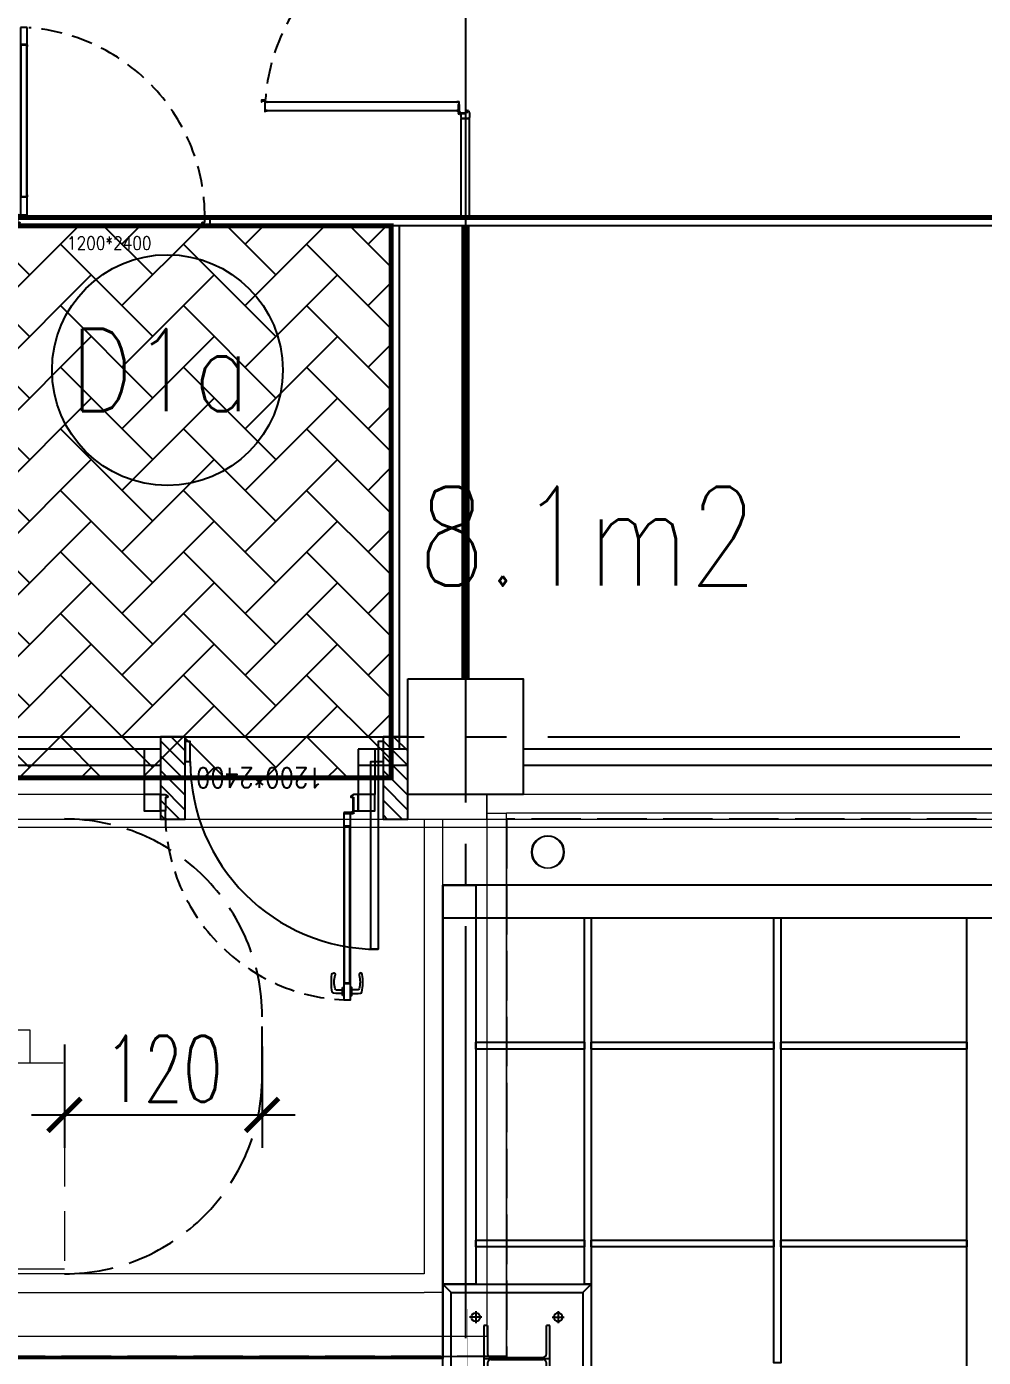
# Model space of a CAD drawing. Extents: x -960 to 27370, y -1283 to 11880.
# Drawn here: x 7414 to 7994, y -377 to 431 of the extents above; entities that cross this region are included whole.
import ezdxf
from ezdxf.enums import TextEntityAlignment as Align

# ---------------------------------------------------------------- set-up
doc = ezdxf.new("R2010")
doc.units = 0
doc.header["$LTSCALE"] = 100
for name, pattern in [('188K-SM-03-F10-ARCH-PA-Y2257103$0$AP5A-SM-03-F20-ARCH-PA-Y2230801+Y2230803$0$ALL-PA-TXT-Y2221201$0$DASHED', [19.05, 12.7, -6.35]), ('188K-SM-03-F10-ARCH-PA-Y2257103$0$DASHED', [19.05, 12.7, -6.35]), ('188K-SM-03-F10-ARCH-PA-Y2257103$0$HIDDEN2', [0.1875, 0.125, -0.0625]), ('188K-SM-03-F10-MECH-鋼構-Y2257103$0$188K-SM-03-F10-MECH-鋼構-Y2257103$0$CENTER', [2, 1.25, -0.25, 0.25, -0.25]), ('X-S-FAB-L10$0$COL-CEN-LIN', [3.25, 2.5, -0.25, 0.25, -0.25]), ('X-S-FAB-L10$0$HIDDEN', [0.4, 0.3, -0.1]), ('X-S-FAB-L10$0$JJP_虛線(退縮線、投影線、地下室範圍、非屬本工程、圖面分區)', [0.45, 0.3, -0.15])]:
    doc.linetypes.add(name, pattern=pattern)
for name, color, linetype in [('188K-SM-03-F10-ARCH-PA-Y2257103$0$K-AREA', 53, 'Continuous'), ('188K-SM-03-F10-ARCH-PA-Y2257103$0$K-Divider-7.5', 53, 'Continuous'), ('188K-SM-03-F10-ARCH-PA-Y2257103$0$K-Door', 53, 'Continuous'), ('188K-SM-03-F10-ARCH-PA-Y2257103$0$K-P1S-2.5-單抗', 53, 'Continuous'), ('188K-SM-03-F10-ARCH-PA-Y2257103$0$K-P1S-4.2-單抗', 53, 'Continuous'), ('188K-SM-03-F10-ARCH-PA-Y2257103$0$K-P2D-4.2-雙抗', 53, 'Continuous'), ('188K-SM-03-F10-ARCH-PA-Y2257103$0$K-TXT', 53, 'Continuous'), ('188K-SM-03-F10-ARCH-PA-Y2257103$0$K-岩棉 2hr 7.5-單抗', 53, 'Continuous'), ('188K-SM-03-F10-ARCH-PA-Y2257103$0$K-岩棉 2hr 7.5-非抗', 53, 'Continuous'), ('188K-SM-03-F10-ARCH-PA-Y2257103$0$K-庫板天花-2.4', 53, 'Continuous'), ('188K-SM-03-F10-ARCH-PA-Y2257103$0$非YK-K-防火門', 53, 'Continuous'), ('188K-SM-03-F10-MECH-鋼構-Y2257103$0$188K-SM-03-F10-MECH-鋼構-Y2257103$0$0-Block Center-Line', 1, '188K-SM-03-F10-MECH-鋼構-Y2257103$0$188K-SM-03-F10-MECH-鋼構-Y2257103$0$CENTER'), ('188K-SM-03-F10-MECH-鋼構-Y2257103$0$188K-SM-03-F10-MECH-鋼構-Y2257103$0$0-CF-AAS-鋼構', 241, 'Continuous'), ('X-S-FAB-L10$0$0-DIM-TXT', 8, 'Continuous'), ('X-S-FAB-L10$0$A-OBJE-MEP', 8, 'Continuous'), ('X-S-FAB-L10$0$A-STRS', 8, 'Continuous'), ('X-S-FAB-L10$0$A-WALL-EX', 8, 'Continuous'), ('X-S-FAB-L10$0$A-WALL-IN', 8, 'Continuous'), ('X-S-FAB-L10$0$BLOCK', 8, 'Continuous'), ('X-S-FAB-L10$0$CCL', 8, 'X-S-FAB-L10$0$COL-CEN-LIN'), ('X-S-FAB-L10$0$COL-S', 8, 'Continuous'), ('X-S-FAB-L10$0$DW_Frame', 8, 'Continuous'), ('X-S-FAB-L10$0$HID', 8, 'X-S-FAB-L10$0$HIDDEN'), ('X-S-FAB-L10$0$S-FNDN', 8, 'Continuous'), ('X-S-FAB-L10$0$S-SLAB-SHOW', 8, 'Continuous'), ('X-S-FAB-L10$0$WALL_188K_IN', 8, 'Continuous')]:
    doc.layers.add(name, color=color, linetype=linetype)
doc.styles.add('188K-SM-03-F10-ARCH-PA-Y2257103$0$14P7-XFDP10$0$AA-TXT', font='simplex.shx', dxfattribs={"width": 0.8, "bigfont": 'chineset.shx'})
doc.styles.add('188K-SM-03-F10-ARCH-PA-Y2257103$0$AP5A-SM-03-F20-ARCH-PA-Y2230801+Y2230803$0$ALL-PA-TXT-Y2221201$0$Standard', font='txt.shx', dxfattribs={"bigfont": 'chineset.shx'})
doc.styles.add('188K-SM-03-F10-ARCH-PA-Y2257103$0$Standard', font='txt.shx', dxfattribs={"bigfont": 'chineset.shx'})
doc.styles.add('X-S-FAB-L10$0$CHINA', font='simplex.shx', dxfattribs={"width": 0.75, "bigfont": 'chineset.shx'})
doc.styles.add('X-S-FAB-L10$0$DimStyUse', font='romans.shx', dxfattribs={"width": 0.7})
doc.styles.add('X-S-FAB-L10$0$Standard', font='', dxfattribs={"width": 0.8})
doc.styles.add('X-S-FAB-L10$0$TG_NOTE_TEXT', font='simplex.shx', dxfattribs={"width": 0.75, "bigfont": 'chineset.shx'})
doc.styles.get('X-S-FAB-L10$0$Standard').set_extended_font_data('Microsoft JhengHei')
doc.dimstyles.new('X-S-FAB-L10$0$SLASHM', dxfattribs={"dimtxt": 40, "dimasz": 20, "dimexe": 20, "dimexo": 0, "dimgap": 8, "dimtad": 1, "dimdsep": 46, "dimtxsty": 'X-S-FAB-L10$0$DimStyUse', "dimblk": 'X-S-FAB-L10$0$_ArchTick', "dimcen": 10, "dimdle": 20, "dimclrt": 2, "dimazin": 0, "dimtfac": 1, "dimtix": 1, "dimtmove": 2, "dimatfit": 3, "dimfxl": 10, "dimtolj": 1, "dimarcsym": 0})

# ---------------------------------------------------------------- blocks, each defined once
blk = doc.blocks.new('X-S-FAB-L10$0$FAB2-L05')
at = {"layer": 'X-S-FAB-L10$0$CCL'}
for p, q in [((-18480, 11005), (-18480, 0)), ((-26880, 720), (1210, 720))]:
    blk.add_line(p, q, dxfattribs=at)
at = {"layer": 'X-S-FAB-L10$0$COL-S'}
blk.add_lwpolyline([(-18515, 755), (-18445, 755), (-18445, 685), (-18515, 685)], close=True, dxfattribs=at)
blk = doc.blocks.new('X-S-FAB-L10$0$_ArchTick')
at = {"color": 0, "linetype": 'ByBlock', "const_width": 0.15}
blk.add_lwpolyline([(-0.5, -0.5), (0.5, 0.5)], dxfattribs=at)
blk = doc.blocks.new('*D221')
at = {"layer": 'DefPoints', "color": 0, "lineweight": -2, "transparency": 16777216}
for p, q in [((7436.67, -186.72), (7436.67, -249.51)), ((7556.67, -187.95), (7556.67, -249.51)), ((7416.67, -229.51), (7576.67, -229.51))]:
    blk.add_line(p, q, dxfattribs=at)
at = {"layer": 'DefPoints', "color": 0, "transparency": 16777216}
for p in [(7436.67, -186.72), (7556.67, -187.95), (7556.67, -229.51)]:
    blk.add_point(p, dxfattribs=at)
at = {"layer": 'DefPoints', "color": 0, "lineweight": -2, "transparency": 16777216, "xscale": 20, "yscale": 20, "zscale": 20, "rotation": 180}
blk.add_blockref('X-S-FAB-L10$0$_ArchTick', (7436.67, -229.51), dxfattribs=at)
at = {"layer": 'DefPoints', "color": 0, "lineweight": -2, "transparency": 16777216, "xscale": 20, "yscale": 20, "zscale": 20}
blk.add_blockref('X-S-FAB-L10$0$_ArchTick', (7556.67, -229.51), dxfattribs=at)
at = {"layer": 'DefPoints', "color": 2, "transparency": 16777216, "insert": (7496.67, -201.51), "char_height": 40, "attachment_point": 5, "style": 'X-S-FAB-L10$0$DimStyUse'}
blk.add_mtext('\\A1;120', dxfattribs=at)
blk = doc.blocks.new('*U354')
blk.add_circle((0, 0), 24.5)
at = {"layer": '188K-SM-03-F10-MECH-鋼構-Y2257103$0$188K-SM-03-F10-MECH-鋼構-Y2257103$0$0-Block Center-Line'}
for p, q in [((0, -34.2), (0, 34.2)), ((-34.2, 0), (34.2, 0))]:
    blk.add_line(p, q, dxfattribs=at)
blk = doc.blocks.new('188K-SM-03-F10-MECH-鋼構-Y2257103$0$AUDIT_I_250817102654-2')
for p, q in [((200, 200), (-200, 200)), ((-200, 200), (-200, 179)), ((-28.5, 179), (-200, 179)), ((0, 200), (0, -200)), ((200, 179), (28.5, 179)), ((200, 179), (200, 200)), ((-6.5, 157), (-6.5, -157)), ((6.5, 157), (6.5, -157)), ((-200, -179), (-28.5, -179)), ((-200, -179), (-200, -200)), ((-200, -200), (200, -200)), ((28.5, -179), (200, -179)), ((200, -200), (200, -179))]:
    blk.add_line(p, q)
for centre, start, end in [((-28.5, 157), 0, 90), ((28.5, 157), 90, 180), ((-28.5, -157), 270, 360), ((28.5, -157), 180, 270)]:
    blk.add_arc(centre, 22, start, end)
blk = doc.blocks.new('188K-SM-03-F10-MECH-鋼構-Y2257103$0$188K-SM-03-F10-MECH-鋼構-Y2257103$0$A$C1e76e784')
for p, q in [((50, 850), (0, 900)), ((850, 850), (900, 900)), ((0, 0), (50, 50)), ((850, 50), (900, 0))]:
    blk.add_line(p, q)
for points in [[(0, 900), (900, 900), (900, 0), (0, 0)], [(50, 850), (850, 850), (850, 50), (50, 50)]]:
    blk.add_lwpolyline(points, close=True)
at = {"color": 3, "const_width": 1}
blk.add_lwpolyline([(150, 750), (750, 750), (750, 150), (150, 150)], close=True, dxfattribs=at)
at = {"yscale": 1.083333333333333, "zscale": 1.083333333333333, "rotation": 180}
for p, xscale in [((200, 700), 1.083333333333333), ((700, 700), -1.083333333333333)]:
    blk.add_blockref('*U354', p, dxfattribs=dict(at, xscale=xscale))
at = {"rotation": 90}
blk.add_blockref('188K-SM-03-F10-MECH-鋼構-Y2257103$0$AUDIT_I_250817102654-2', (450, 450), dxfattribs=at)
at = {"yscale": 1.083333333333333, "zscale": 1.083333333333333}
for p, xscale in [((200, 200), -1.083333333333333), ((700, 200), 1.083333333333333)]:
    blk.add_blockref('*U354', p, dxfattribs=dict(at, xscale=xscale))
blk = doc.blocks.new('188K-SM-03-F10-MECH-鋼構-Y2257103$0$0-120000CMH 雙層')
for points in [[(-16551.29, -20), (-16551.29, -242.25), (-16555.39, -242.25), (-16555.39, -20)], [(-16436.22, -20), (-16436.22, -290), (-16440.32, -290), (-16440.32, -20)], [(-16621.29, -95.45), (-16555.39, -95.45), (-16555.39, -99.55), (-16621.29, -99.55)], [(-16551.29, -95.45), (-16440.32, -95.45), (-16440.32, -99.55), (-16551.29, -99.55)], [(-16436.22, -95.45), (-16323.27, -95.45), (-16323.27, -99.55), (-16436.22, -99.55)], [(-16621.29, -215.45), (-16555.39, -215.45), (-16555.39, -219.55), (-16621.29, -219.55)], [(-16551.29, -215.45), (-16440.32, -215.45), (-16440.32, -219.55), (-16551.29, -219.55)], [(-16436.22, -215.45), (-16323.27, -215.45), (-16323.27, -219.55), (-16436.22, -219.55)]]:
    blk.add_lwpolyline(points, close=True)
at = {"layer": '188K-SM-03-F10-MECH-鋼構-Y2257103$0$188K-SM-03-F10-MECH-鋼構-Y2257103$0$0-CF-AAS-鋼構', "color": 140}
for points in [[(-16641.29, 0), (-16621.29, 0), (-16621.29, -242.25), (-16641.29, -242.25)], [(-16641.29, -20), (-11687.07, -20), (-11687.07, 0), (-16641.29, 0)]]:
    blk.add_lwpolyline(points, close=True, dxfattribs=at)
at = {"layer": '188K-SM-03-F10-MECH-鋼構-Y2257103$0$188K-SM-03-F10-MECH-鋼構-Y2257103$0$0-CF-AAS-鋼構', "color": 181}
blk.add_lwpolyline([(-16323.27, -20), (-16303.27, -20), (-16303.27, -865), (-16323.27, -865)], close=True, dxfattribs=at)
at = {"layer": '188K-SM-03-F10-MECH-鋼構-Y2257103$0$188K-SM-03-F10-MECH-鋼構-Y2257103$0$0-CF-AAS-鋼構', "xscale": 0.1, "yscale": 0.1, "zscale": 0.1}
blk.add_blockref('188K-SM-03-F10-MECH-鋼構-Y2257103$0$188K-SM-03-F10-MECH-鋼構-Y2257103$0$A$C1e76e784', (-16641.29, -332.25), dxfattribs=at)
blk = doc.blocks.new('188K-SM-03-F10-MECH-鋼構-Y2257103')
blk.add_lwpolyline([(2544.27, -90), (2544.27, -975), (17174, -975), (17174, -90), (15182.74, -90), (15182.74, -296.22), (12640.47, -296.22), (12640.47, -90), (7666.25, -90), (7666.25, -377.25), (6853.7, -377.24), (6853.7, -90)], close=True)
blk.add_blockref('188K-SM-03-F10-MECH-鋼構-Y2257103$0$0-120000CMH 雙層', (24307.54, -90))
blk = doc.blocks.new('188K-SM-03-F10-ARCH-PA-Y2257103$0$雙開門-2400×2400')
for p, q in [((225.2, 117.65), (223.81, 117.59)), ((229.2, 117.65), (225.2, 117.65)), ((225.24, 115.45), (229.2, 115.45)), ((229.2, 119), (229.2, 114.1)), ((230, 119), (229.2, 119)), ((229.2, 114.1), (230, 114.1)), ((230, 114.1), (230, 119)), ((0, 2.5), (0, -2.5)), ((0, -1.9), (0, 1.9)), ((0.6, 2.5), (3.05, 2.5)), ((3.05, 2.5), (3.05, 0.2)), ((3.05, 0.2), (3.05, 0.25)), ((239.4, 2.5), (236.95, 2.5)), ((236.95, 2.5), (236.95, -0.2)), ((236.95, -0.2), (236.95, 0.05)), ((240, 2.5), (240, -2.5)), ((240, -1.9), (240, 1.9)), ((3.05, -2.5), (0.6, -2.5)), ((4.66, -1.95), (3.05, -2.5)), ((3.71, -0.61), (3.86, -0.61)), ((3.87, -0.61), (3.98, -0.61)), ((4.09, -0.73), (3.96, -0.73)), ((3.96, -0.73), (3.96, -1.46)), ((3.96, -1.46), (4.63, -1.46)), ((4.09, -0.72), (4.09, -0.73)), ((4.46, -0.21), (4.14, -0.21)), ((4.51, -0.73), (4.51, -0.72)), ((4.63, -0.73), (4.51, -0.73)), ((4.62, -0.61), (4.73, -0.61)), ((4.63, -1.46), (4.63, -0.73)), ((4.73, -0.61), (4.8, -0.61)), ((5, -0.81), (5, -1.47)), ((235, -0.81), (235, -1.47)), ((235.27, -0.61), (235.2, -0.61)), ((235.38, -0.61), (235.27, -0.61)), ((235.34, -1.95), (236.95, -2.5)), ((235.37, -1.46), (235.37, -0.73)), ((235.37, -0.73), (235.49, -0.73)), ((236.04, -1.46), (235.37, -1.46)), ((235.49, -0.73), (235.49, -0.72)), ((235.54, -0.21), (235.86, -0.21)), ((235.91, -0.72), (235.91, -0.73)), ((235.91, -0.73), (236.04, -0.73)), ((236.13, -0.61), (236.02, -0.61)), ((236.04, -0.73), (236.04, -1.46)), ((236.29, -0.61), (236.14, -0.61)), ((236.95, -2.5), (239.4, -2.5))]:
    blk.add_line(p, q)
for points in [[(10.89, 121.6), (10.89, 123.43), (10.89, 121.6), (4.29, 121.6), (4.29, 121.45), (4.73, 121.45), (4.73, 120.38, 0.414214), (4.85, 120.26), (4.97, 120.26), (4.97, 120.38), (4.87, 120.38), (4.87, 121.36), (5, 121.36), (5, 4.08), (4.87, 4.08), (4.87, 5.06), (4.97, 5.06), (4.97, 5.18), (4.85, 5.18, 0.414214), (4.73, 5.06), (4.73, 3.96, 0.414214), (4.85, 3.84), (10.15, 3.84, 0.414214), (10.28, 3.96), (10.28, 5.06, 0.414214), (10.15, 5.18), (10.03, 5.18), (10.03, 5.06), (10.13, 5.06), (10.13, 4.08), (10, 4.08), (10, 121.36), (10.13, 121.36), (10.13, 120.38), (10.03, 120.38), (10.03, 120.26), (10.15, 120.26, 0.414214), (10.28, 120.38), (10.28, 121.36), (11.07, 121.36, 0.414214), (11.13, 121.42), (11.13, 123.61, 0.414214), (11.07, 123.67), (10.28, 123.67), (10.28, 123.43), (10.89, 123.43)], [(235.89, 121.6), (235.89, 123.43), (235.89, 121.6), (229.29, 121.6), (229.29, 121.45), (229.72, 121.45), (229.72, 120.38, 0.414214), (229.85, 120.26), (229.97, 120.26), (229.97, 120.38), (229.87, 120.38), (229.87, 121.36), (230, 121.36), (230, 4.08), (229.87, 4.08), (229.87, 5.06), (229.97, 5.06), (229.97, 5.18), (229.85, 5.18, 0.414214), (229.72, 5.06), (229.72, 3.96, 0.414214), (229.85, 3.84), (235.15, 3.84, 0.414214), (235.27, 3.96), (235.27, 5.06, 0.414214), (235.15, 5.18), (235.03, 5.18), (235.03, 5.06), (235.13, 5.06), (235.13, 4.08), (235, 4.08), (235, 121.36), (235.13, 121.36), (235.13, 120.38), (235.03, 120.38), (235.03, 120.26), (235.15, 120.26, 0.414214), (235.27, 120.38), (235.27, 121.36), (236.07, 121.36, 0.414214), (236.13, 121.42), (236.13, 123.61, 0.414214), (236.07, 123.67), (235.28, 123.67), (235.28, 123.43), (235.89, 123.43)], [(235.8, 117.65), (239.8, 117.65), (241.19, 117.59, -0.327495), (241.98, 116.91, -0.089847), (242.2, 106.17, -1.144881), (240.27, 106.61, 0.137079), (240.27, 114.93, 0.349357), (239.76, 115.45), (235.8, 115.45)]]:
    blk.add_lwpolyline(points, format="xyb")
blk.add_lwpolyline([(235, 114.1), (235, 119), (235.8, 119), (235.8, 114.1)], close=True)
at = {"ltscale": 500}
for points in [[(3.3, 0.26), (3.3, 3.1), (3.05, 3.1), (3.05, 0.26)], [(8.53, 3.84), (4.03, 3.84), (4.03, 4.09), (8.53, 4.09)], [(231.47, 3.84), (235.97, 3.84), (235.97, 4.09), (231.47, 4.09)], [(236.7, -0.14), (236.7, 3.1), (236.95, 3.1), (236.95, -0.14)]]:
    blk.add_lwpolyline(points, close=True, dxfattribs=at)
at = {"linetype": '188K-SM-03-F10-ARCH-PA-Y2257103$0$DASHED', "ltscale": 0.01}
for centre, start, end in [((3.5, 5.1), 0, 85.99928), ((236.5, 5.1), 94.00072, 180)]:
    blk.add_arc(centre, 116.5, start, end, dxfattribs=at)
for centre, radius, start, end in [((0.6, 1.9), 0.598, 90, 180), ((3.9, 0.22), 0.855, 178.24533, 256.73437), ((236.29, 0.05), 0.659, 270, 360), ((239.4, 1.9), 0.598, 0, 90), ((0.6, -1.9), 0.598, 180, 270), ((4.3, -0.61), 0.427, 111.78679, 180), ((3.98, -0.72), 0.11, 360, 90), ((4.3, -0.61), 0.427, 0, 68.21321), ((4.62, -0.72), 0.11, 90, 180), ((4.5, -1.47), 0.5, 288.97041, 0), ((4.8, -0.81), 0.2, 0, 90), ((235.2, -0.81), 0.2, 90, 180), ((235.5, -1.47), 0.5, 180, 251.02959), ((235.7, -0.61), 0.427, 111.78679, 180), ((235.38, -0.72), 0.11, 360, 90), ((235.7, -0.61), 0.427, 0, 68.21321), ((236.02, -0.72), 0.11, 90, 180), ((239.4, -1.9), 0.598, 270, 360)]:
    blk.add_arc(centre, radius, start, end)
for centre, major_axis, start_param, end_param in [((252.54, 110.92), (-21.29, 21.29), 0.585307, 0.943734), ((223.88, 116.71), (0.624, 0.624), 0.866962, 2.13291), ((239.61, 110.78), (-10.93, 10.93), 0.51383, 1.058752), ((225.31, 114.86), (-0.417, 0.417), -0.669314, 0.675093), ((223.79, 106.26), (-0.707, 0.707), 0.872811, 4.284184)]:
    blk.add_ellipse(centre, major_axis=major_axis, ratio=1, start_param=start_param, end_param=end_param)
at = {"ltscale": 500, "extrusion": (0, 0, -1)}
blk.add_ellipse((3.5, 3.64), major_axis=(0.495, 0.495), ratio=1, start_param=3.926991, end_param=10.210176, dxfattribs=at)
at = {"ltscale": 500}
blk.add_ellipse((236.5, 3.64), major_axis=(-0.495, 0.495), ratio=1, start_param=3.926991, end_param=10.210176, dxfattribs=at)
at = {"color": 8, "style": '188K-SM-03-F10-ARCH-PA-Y2257103$0$14P7-XFDP10$0$AA-TXT', "width": 0.8}
blk.add_text('2400x2400', height=12, dxfattribs=at).set_placement((120, -13.5), align=Align.MIDDLE_CENTER)
blk = doc.blocks.new('188K-SM-03-F10-ARCH-PA-Y2257103$0$F14P8-SM-03-FB1-ARCH-PA(B)-Y2210902$0$18P2-XFDP40$0$GAD2205')
blk.add_lwpolyline([(0, 0.9), (-0.3, 1.2), (-18.1, 1.2, -0.414214), (-18.4, 1.5), (-18.4, 3.1, -0.414214), (-18.1, 3.4), (-13.7, 3.4, 0.414214), (-13.4, 3.7), (-13.4, 4.1, 0.414214), (-13.7, 4.4), (-18.1, 4.4, -0.414214), (-18.4, 4.7), (-18.4, 11.8, -0.414214), (-18.2, 12), (-18.2, 12, 0.414214), (-18, 12.2), (-18, 13.7, 0.72636), (-18.5, 13.9), (-19.3, 12.8, 0.158507), (-19.4, 12.6), (-19.4, 0.3, 0.414214), (-19.1, 0), (19.1, 0, 0.414214), (19.4, 0.3), (19.4, 12.6, 0.158507), (19.3, 12.8), (18.5, 13.9, 0.72636), (18, 13.7), (18, 12.2, 0.414214), (18.2, 12, -0.414214), (18.4, 11.8), (18.4, 4.7, -0.414214), (18.1, 4.4), (13.7, 4.4, 0.414214), (13.4, 4.1), (13.4, 3.7, 0.414214), (13.7, 3.4), (18.1, 3.4, -0.414214), (18.4, 3.1), (18.4, 1.5, -0.414214), (18.1, 1.2), (0.3, 1.2)], format="xyb", close=True)
blk = doc.blocks.new('188K-SM-03-F10-ARCH-PA-Y2257103$0$(FS1-4)1hr單開防火門-1200x2400')
for p, q in [((8.79, 117.09, 0), (9.59, 117.09, 0)), ((8.79, 112.19, 0), (8.79, 117.09, 0)), ((9.59, 117.09, 0), (9.59, 112.19, 0)), ((9.59, 115.74, 0), (13.59, 115.74, 0)), ((13.54, 113.54, 0), (9.59, 113.54, 0)), ((13.59, 115.74, 0), (14.97, 115.68, 0)), ((9.59, 112.19, 0), (8.79, 112.19, 0)), ((0, 4.5), (0, -4.5)), ((2.85, 5), (0.5, 5)), ((3, -3.2), (3, 4.85)), ((117, -3.2), (117, 4.85)), ((117.15, 5), (119.5, 5)), ((120, 4.5), (120, -4.5)), ((0.5, -5), (2.8, -5)), ((2.8, -5), (4.38, -3.96)), ((3.78, -3.2), (3, -3.2)), ((3.62, -3.49), (3.62, -3.3)), ((3.62, -3.3), (3.78, -3.3)), ((4.38, -3.49), (3.62, -3.49)), ((4.45, -3.2), (4.22, -3.2)), ((4.22, -3.3), (4.38, -3.3)), ((4.38, -3.3), (4.38, -3.49)), ((4.5, -3.73), (4.5, -3.25)), ((115.5, -3.73), (115.5, -3.25)), ((115.55, -3.2), (115.78, -3.2)), ((115.62, -3.3), (115.62, -3.49)), ((115.78, -3.3), (115.62, -3.3)), ((115.62, -3.49), (116.38, -3.49)), ((117.2, -5), (115.62, -3.96)), ((116.22, -3.2), (117, -3.2)), ((116.38, -3.3), (116.22, -3.3)), ((116.38, -3.49), (116.38, -3.3)), ((119.5, -5), (117.2, -5))]:
    blk.add_line(p, q)
at = {"elevation": 0}
blk.add_lwpolyline([(3.99, 115.74), (-0.01, 115.74), (-1.4, 115.68, 0.327495), (-2.19, 114.99, 0.089847), (-2.41, 104.26, 1.144881), (-0.48, 104.7, -0.137079), (-0.49, 113.02, -0.349357), (0.03, 113.54), (3.99, 113.54)], format="xyb", dxfattribs=at)
for points in [[(4.79, 112.19), (4.79, 117.09), (3.99, 117.09), (3.99, 112.19)], [(-10, -5), (0, -5), (0, 5), (-10, 5)], [(120, -5), (130, -5), (130, 5), (120, 5)]]:
    blk.add_lwpolyline(points, close=True)
at = {"ltscale": 5}
for points in [[(8.79, 109.59), (8.79, 119.69), (4.79, 119.69), (4.79, 109.59)], [(5.05, 109.25), (5.05, 14.78), (4.99, 14.78), (4.99, 109.25)], [(8.59, 14.78), (8.53, 14.78), (8.53, 109.25), (8.59, 109.25)], [(8.79, 6.09), (8.79, 14.44), (4.79, 14.44), (4.79, 6.09)]]:
    blk.add_lwpolyline(points, close=True, dxfattribs=at)
blk.add_lwpolyline([(4.85, 109.66), (4.85, 108.43, 0.158507), (4.85, 108.41), (4.93, 108.3, 0.72636), (4.99, 108.32), (4.99, 108.47, 0.414214), (4.97, 108.49, -0.414214), (4.95, 108.51), (4.95, 109.22, -0.414214), (4.98, 109.25), (5.42, 109.25, 0.414214), (5.45, 109.28), (5.45, 109.32, 0.414214), (5.42, 109.35), (4.98, 109.35, -0.414214), (4.95, 109.38), (4.95, 109.54, -0.414214), (4.98, 109.57), (6.76, 109.57), (6.79, 109.6), (6.82, 109.57), (8.6, 109.57, -0.414214), (8.63, 109.54), (8.63, 109.38, -0.414214), (8.6, 109.35), (8.16, 109.35, 0.414214), (8.13, 109.32), (8.13, 109.28, 0.414214), (8.16, 109.25), (8.6, 109.25, -0.414214), (8.63, 109.22), (8.63, 108.51, -0.414214), (8.61, 108.49), (8.61, 108.49, 0.414214), (8.59, 108.47), (8.59, 108.32, 0.72636), (8.64, 108.3), (8.72, 108.41, 0.158507), (8.73, 108.43), (8.73, 109.66, 0.414214), (8.7, 109.69), (4.88, 109.69, 0.414214)], format="xyb", close=True, dxfattribs=at)
at = {"ltscale": 500}
for points in [[(3.25, -2.4), (3.25, 5.6), (3, 5.6), (3, -2.4)], [(8.49, 6.59), (3.99, 6.59), (3.99, 6.34), (8.49, 6.34)]]:
    blk.add_lwpolyline(points, close=True, dxfattribs=at)
at = {"linetype": '188K-SM-03-F10-ARCH-PA-Y2257103$0$HIDDEN2'}
blk.add_arc((3.45, 6.14), 113.68, 359.4256, 87.30941, dxfattribs=at)
at = {"extrusion": (0, 0, -1)}
for centre, major_axis, start_param, end_param in [((13.47, 112.95, 0), (-0.417, 0.417), 0.901482, 2.245889), ((14.9, 114.8, 0), (-0.624, 0.624), 0.866962, 2.13291), ((-13.75, 109.01, 0), (21.29, 21.29), 0.585307, 0.943734), ((-0.83, 108.87, 0), (10.93, 10.93), 0.51383, 1.058752), ((14.99, 104.35, 0), (0.707, 0.707), 0.872811, 4.284184)]:
    blk.add_ellipse(centre, major_axis=major_axis, ratio=1, start_param=start_param, end_param=end_param, dxfattribs=at)
for centre, major_axis, start_param, end_param in [((0.5, 4.5), (0.354, -0.354), 2.356194, 3.926991), ((2.85, 4.85), (0.106, -0.106), 7.068583, 8.63938), ((117.15, 4.85), (-0.106, -0.106), -2.356194, -0.785398), ((119.5, 4.5), (-0.354, -0.354), 2.356194, 3.926991), ((0.5, -4.5), (-0.354, -0.354), 5.497787, 7.068583), ((3.78, -3.25), (-0.0354, -0.0354), 0.785398, 3.926991), ((4.22, -3.25), (-0.0354, -0.0354), 3.926991, 7.068583), ((4.2, -3.73), (0.212, -0.212), 6.162283, 7.068583), ((4.45, -3.25), (0.0354, -0.0354), 7.068583, 8.63938), ((115.55, -3.25), (-0.0354, -0.0354), -2.356194, -0.785398), ((115.8, -3.73), (-0.212, -0.212), -0.785398, 0.120903), ((115.78, -3.25), (0.0354, -0.0354), -0.785398, 2.356194), ((116.22, -3.25), (0.0354, -0.0354), 2.356194, 5.497787), ((119.5, -4.5), (0.354, -0.354), -0.785398, 0.785398)]:
    blk.add_ellipse(centre, major_axis=major_axis, ratio=1, start_param=start_param, end_param=end_param)
at = {"ltscale": 500, "extrusion": (0, 0, -1)}
blk.add_ellipse((3.45, 6.14), major_axis=(-0.495, 0.495), ratio=1, start_param=5.497787, end_param=11.780972, dxfattribs=at)
at = {"ltscale": 5, "xscale": 0.1000000000058208, "yscale": 0.1000000000058208, "zscale": 0.1000000000058208}
blk.add_blockref('188K-SM-03-F10-ARCH-PA-Y2257103$0$F14P8-SM-03-FB1-ARCH-PA(B)-Y2210902$0$18P2-XFDP40$0$GAD2205', (6.79, 14.34), dxfattribs=at)
at = {"color": 8, "style": '188K-SM-03-F10-ARCH-PA-Y2257103$0$Standard', "width": 0.85}
blk.add_text('1200*2400', height=12, dxfattribs=at).set_placement((60, -15, 0), align=Align.MIDDLE_CENTER)
blk = doc.blocks.new('188K-SM-03-F10-ARCH-PA-Y2257103$0$單開庫板門-1200x2400)圓型拉環鎖+輔助鎖)')
at = {"ltscale": 0.1}
for p, q in [((26008.65, -11403.59), (26004.47, -11403.59)), ((26004.47, -11403.59), (26004.47, -11414.12)), ((26008.65, -11414.12), (26008.65, -11403.59)), ((26004.47, -11414.12), (26008.65, -11414.12)), ((26004.54, -11414.05), (26004.54, -11415.33)), ((26004.54, -11415.35), (26004.62, -11415.47)), ((26008.55, -11414.02), (26004.57, -11414.02)), ((26004.64, -11414.34), (26004.64, -11414.18)), ((26004.64, -11415.25), (26004.64, -11414.51)), ((26004.67, -11414.15), (26006.53, -11414.15)), ((26005.13, -11414.37), (26004.67, -11414.37)), ((26004.67, -11414.48), (26005.13, -11414.48)), ((26004.68, -11506.01), (26004.68, -11414.48)), ((26004.68, -11414.48), (26004.74, -11414.48)), ((26004.68, -11415.45), (26004.68, -11415.29)), ((26004.74, -11414.48), (26004.74, -11506.01)), ((26005.16, -11414.45), (26005.16, -11414.41)), ((26006.53, -11414.15), (26006.56, -11414.11)), ((26006.56, -11414.11), (26006.59, -11414.15)), ((26006.59, -11414.15), (26008.45, -11414.15)), ((26007.96, -11414.41), (26007.96, -11414.45)), ((26008.45, -11414.37), (26007.99, -11414.37)), ((26007.99, -11414.48), (26008.45, -11414.48)), ((26008.38, -11506.01), (26008.38, -11414.48)), ((26008.38, -11414.48), (26008.44, -11414.48)), ((26008.44, -11414.48), (26008.44, -11506.01)), ((26008.44, -11415.29), (26008.44, -11415.45)), ((26008.48, -11414.18), (26008.48, -11414.34)), ((26008.48, -11414.51), (26008.48, -11415.25)), ((26008.49, -11415.47), (26008.58, -11415.35)), ((26008.58, -11415.33), (26008.58, -11414.05)), ((26004.74, -11506.01), (26004.68, -11506.01)), ((26008.44, -11506.01), (26008.38, -11506.01)), ((26008.65, -11506.37), (26004.47, -11506.37)), ((26004.47, -11506.37), (26004.47, -11518)), ((26008.65, -11518), (26008.65, -11506.37)), ((25999.48, -11519.65), (25999.48, -11523.21)), ((26002.45, -11519.13), (26000, -11519.13)), ((26002.87, -11518.51), (26002.61, -11518.51)), ((26002.61, -11518.51), (26002.61, -11521.02)), ((26002.61, -11521.85), (26002.61, -11519.29)), ((26002.61, -11521.02), (26002.87, -11521.02)), ((26003.42, -11521.85), (26002.61, -11521.85)), ((26002.87, -11521.02), (26002.87, -11518.51)), ((26003.26, -11522.16), (26003.26, -11521.96)), ((26003.26, -11521.96), (26003.42, -11521.96)), ((26004.05, -11522.16), (26003.26, -11522.16)), ((26008.33, -11517.48), (26003.64, -11517.48)), ((26003.64, -11517.48), (26003.64, -11517.74)), ((26003.64, -11517.74), (26008.33, -11517.74)), ((26004.12, -11521.85), (26003.88, -11521.85)), ((26003.88, -11521.96), (26004.05, -11521.96)), ((26004.05, -11521.96), (26004.05, -11522.16)), ((26004.17, -11522.4), (26004.17, -11521.91)), ((26004.47, -11518), (26008.65, -11518)), ((26008.33, -11517.74), (26008.33, -11517.48)), ((26114.78, -11522.4), (26114.78, -11521.91)), ((26114.83, -11521.85), (26115.07, -11521.85)), ((26114.91, -11521.96), (26114.91, -11522.16)), ((26115.07, -11521.96), (26114.91, -11521.96)), ((26114.91, -11522.16), (26115.7, -11522.16)), ((26115.53, -11521.85), (26116.35, -11521.85)), ((26115.7, -11521.96), (26115.53, -11521.96)), ((26115.7, -11522.16), (26115.7, -11521.96)), ((26116.35, -11521.85), (26116.35, -11519.29)), ((26116.5, -11519.13), (26118.96, -11519.13)), ((26119.48, -11519.65), (26119.48, -11523.21)), ((26000, -11523.73), (26002.4, -11523.73)), ((26002.4, -11523.73), (26004.05, -11522.65)), ((26116.55, -11523.73), (26114.9, -11522.65)), ((26118.96, -11523.73), (26116.55, -11523.73))]:
    blk.add_line(p, q, dxfattribs=at)
blk.add_lwpolyline([(26006.56, -11506.38), (26006.53, -11506.35), (26004.67, -11506.35, -0.414214), (26004.64, -11506.32), (26004.64, -11506.15, -0.414214), (26004.67, -11506.12), (26005.13, -11506.12, 0.414214), (26005.16, -11506.09), (26005.16, -11506.04, 0.414214), (26005.13, -11506.01), (26004.67, -11506.01, -0.414214), (26004.64, -11505.98), (26004.64, -11505.24, -0.414214), (26004.66, -11505.22), (26004.66, -11505.22, 0.414214), (26004.68, -11505.2), (26004.68, -11505.04, 0.72636), (26004.62, -11505.02), (26004.54, -11505.14, 0.158507), (26004.54, -11505.16), (26004.54, -11506.44, 0.414214), (26004.57, -11506.47), (26008.55, -11506.47, 0.414214), (26008.58, -11506.44), (26008.58, -11505.16, 0.158507), (26008.58, -11505.14), (26008.49, -11505.02, 0.72636), (26008.44, -11505.04), (26008.44, -11505.2, 0.414214), (26008.46, -11505.22, -0.414214), (26008.48, -11505.24), (26008.48, -11505.98, -0.414214), (26008.45, -11506.01), (26007.99, -11506.01, 0.414214), (26007.96, -11506.04), (26007.96, -11506.09, 0.414214), (26007.99, -11506.12), (26008.45, -11506.12, -0.414214), (26008.48, -11506.15), (26008.48, -11506.32, -0.414214), (26008.45, -11506.35), (26006.59, -11506.35)], format="xyb", close=True, dxfattribs=at)
for points in [[(25999.48, -11518.93), (25999.48, -11523.93)], [(26119.48, -11518.93), (26119.48, -11523.93)]]:
    blk.add_lwpolyline(points)
at = {"linetype": '188K-SM-03-F10-ARCH-PA-Y2257103$0$AP5A-SM-03-F20-ARCH-PA-Y2230801+Y2230803$0$ALL-PA-TXT-Y2221201$0$DASHED', "ltscale": 0.01}
blk.add_arc((26001.07, -11518.74), 115.28, 359.85306, 85.81349, dxfattribs=at)
at = {"ltscale": 0.1}
for centre, radius, start, end in [((26004.57, -11414.05), 0.0313, 90.00001, 180.00001), ((26004.57, -11415.33), 0.0313, 180.00001, 216.02738), ((26004.65, -11415.45), 0.0313, 216.02736, 359.99999), ((26004.67, -11414.18), 0.0313, 90.00001, 180.00001), ((26004.67, -11414.34), 0.0313, 179.99999, 269.99999), ((26004.67, -11414.51), 0.0313, 89.99998, 179.99998), ((26004.66, -11415.25), 0.0209, 180.00002, 270.00002), ((26004.66, -11415.29), 0.0209, 359.99997, 89.99997), ((26005.13, -11414.41), 0.0313, 0.00002, 90.00002), ((26005.13, -11414.45), 0.0313, 270.00001, 0.00001), ((26007.99, -11414.41), 0.0313, 89.99999, 179.99999), ((26007.99, -11414.45), 0.0313, 179.99999, 269.99999), ((26008.46, -11415.29), 0.0209, 90.00002, 180.00002), ((26008.47, -11415.45), 0.0313, 180.00001, 323.97264), ((26008.45, -11414.18), 0.0313, 359.99999, 89.99999), ((26008.45, -11414.34), 0.0313, 270.00001, 0.00001), ((26008.45, -11414.51), 0.0313, 0.00002, 90.00002), ((26008.46, -11415.25), 0.0209, 269.99998, 359.99998), ((26008.55, -11414.05), 0.0313, 359.99999, 89.99999), ((26008.55, -11415.33), 0.0313, 323.97262, 359.99999)]:
    blk.add_arc(centre, radius, start, end, dxfattribs=at)
for centre, major_axis, start_param, end_param in [((26000, -11519.65), (0.369, -0.369), 2.356194, 3.926991), ((26002.45, -11519.29), (0.111, -0.111), 7.068583, 8.63938), ((26003.42, -11521.91), (-0.0369, -0.0369), 0.785398, 3.926991), ((26003.88, -11521.91), (-0.0369, -0.0369), 3.926991, 7.068583), ((26003.86, -11522.4), (0.221, -0.221), 6.162283, 7.068583), ((26004.12, -11521.91), (0.0369, -0.0369), 7.068583, 8.63938), ((26114.83, -11521.91), (-0.0369, -0.0369), -2.356194, -0.785398), ((26115.1, -11522.4), (-0.221, -0.221), -0.785398, 0.120903), ((26115.07, -11521.91), (0.0369, -0.0369), -0.785398, 2.356194), ((26115.53, -11521.91), (0.0369, -0.0369), 2.356194, 5.497787), ((26116.5, -11519.29), (-0.111, -0.111), -2.356194, -0.785398), ((26118.96, -11519.65), (-0.369, -0.369), 2.356194, 3.926991), ((26000, -11523.21), (-0.369, -0.369), 5.497787, 7.068583), ((26118.96, -11523.21), (0.369, -0.369), -0.785398, 0.785398)]:
    blk.add_ellipse(centre, major_axis=major_axis, ratio=1, start_param=start_param, end_param=end_param, dxfattribs=at)
at = {"ltscale": 0.1, "extrusion": (0, 0, -1)}
blk.add_ellipse((26003.08, -11517.95), major_axis=(-0.516, 0.516), ratio=1, start_param=5.497787, end_param=11.780972, dxfattribs=at)
at = {"color": 8, "ltscale": 0.1, "style": '188K-SM-03-F10-ARCH-PA-Y2257103$0$AP5A-SM-03-F20-ARCH-PA-Y2230801+Y2230803$0$ALL-PA-TXT-Y2221201$0$Standard', "width": 0.85}
blk.add_text('1200*2400', height=8, dxfattribs=at).set_placement((26058.38, -11534.43), align=Align.MIDDLE_CENTER)
blk = doc.blocks.new('188K-SM-03-F10-ARCH-PA-Y2257103')
at = {"layer": '188K-SM-03-F10-ARCH-PA-Y2257103$0$K-庫板天花-2.4'}
h = blk.add_hatch(dxfattribs=at)
h.set_pattern_fill('AR-HBONE', color=256, scale=0.26)
h.paths.add_polyline_path([(7395, -25), (7635, -25), (7635, 310), (7395, 310)])
at = {"layer": '188K-SM-03-F10-ARCH-PA-Y2257103$0$K-AREA', "const_width": 3, "elevation": 0}
blk.add_lwpolyline([(16745, 315), (14880, 315), (14880, 45), (14160, 45), (14160, 315), (1855, 315), (1855, 8313), (1775, 8313), (1775, 8629.99)], dxfattribs=at)
blk.add_lwpolyline([(7395, -25), (7635, -25), (7635, 310), (7395, 310)], close=True, dxfattribs=at)
at = {"layer": '188K-SM-03-F10-ARCH-PA-Y2257103$0$K-Divider-7.5', "const_width": 5}
blk.add_lwpolyline([(7680, 310), (7680, 35)], dxfattribs=at)
at = {"layer": '188K-SM-03-F10-ARCH-PA-Y2257103$0$K-P1S-2.5-單抗'}
for p, q in [((7635, -7.5, 0), (7635, 310, 0)), ((7640, -7.5, 0), (7640, 310, 0))]:
    blk.add_line(p, q, dxfattribs=at)
at = {"layer": '188K-SM-03-F10-ARCH-PA-Y2257103$0$K-P1S-4.2-單抗'}
for p, q in [((13115, 315, 0), (7525, 315, 0)), ((13115, 310, 0), (7525, 310, 0))]:
    blk.add_line(p, q, dxfattribs=at)
at = {"layer": '188K-SM-03-F10-ARCH-PA-Y2257103$0$K-P2D-4.2-雙抗'}
for p, q in [((7677.46, 315), (7677.46, 375)), ((7677.46, 315), (7677.46, 375)), ((7677.46, 315), (7677.46, 375)), ((7682.46, 315), (7682.46, 375)), ((7682.46, 315), (7682.46, 375)), ((7682.46, 315), (7682.46, 375))]:
    blk.add_line(p, q, dxfattribs=at)
at = {"layer": '188K-SM-03-F10-ARCH-PA-Y2257103$0$K-TXT'}
blk.add_circle((7499.17, 222.42, 0), 70, dxfattribs=at)
at = {"layer": '188K-SM-03-F10-ARCH-PA-Y2257103$0$K-岩棉 2hr 7.5-單抗'}
for p, q in [((7495, -7.5, 0), (7390, -7.5, 0)), ((7485, -7.5, 0), (7485, -35)), ((7495, -7.5, 0), (7495, -35)), ((7615, -7.5, 0), (7615, -35)), ((7645, -7.5, 0), (7615, -7.5, 0)), ((7625, -7.5, 0), (7625, -35, 0)), ((7495, -17.5, 0), (7390, -17.5, 0)), ((7645, -17.5, 0), (7615, -17.5, 0))]:
    blk.add_line(p, q, dxfattribs=at)
at = {"layer": '188K-SM-03-F10-ARCH-PA-Y2257103$0$K-岩棉 2hr 7.5-非抗'}
for p, q in [((8485, -7.5, 0), (7715, -7.5, 0)), ((8485, -17.5), (7715, -17.5, 0))]:
    blk.add_line(p, q, dxfattribs=at)
at = {"layer": '188K-SM-03-F10-ARCH-PA-Y2257103$0$K-庫板天花-2.4', "elevation": 0}
blk.add_lwpolyline([(7395, -25), (7635, -25), (7635, 310), (7395, 310)], close=True, dxfattribs=at)
at = {"layer": '188K-SM-03-F10-ARCH-PA-Y2257103$0$K-Door', "rotation": 89.99999999999999}
blk.add_blockref('188K-SM-03-F10-ARCH-PA-Y2257103$0$雙開門-2400×2400', (7679.96, 375, 0), dxfattribs=at)
at = {"layer": '188K-SM-03-F10-ARCH-PA-Y2257103$0$K-Door'}
blk.add_blockref('188K-SM-03-F10-ARCH-PA-Y2257103$0$單開庫板門-1200x2400)圓型拉環鎖+輔助鎖)', (-18594.48, 11833.93, 0), dxfattribs=at)
at = {"layer": '188K-SM-03-F10-ARCH-PA-Y2257103$0$非YK-K-防火門', "rotation": 180}
blk.add_blockref('188K-SM-03-F10-ARCH-PA-Y2257103$0$(FS1-4)1hr單開防火門-1200x2400', (7615, -40), dxfattribs=at)
at = {"layer": '188K-SM-03-F10-ARCH-PA-Y2257103$0$K-AREA', "style": '188K-SM-03-F10-ARCH-PA-Y2257103$0$Standard', "width": 0.8}
blk.add_text('8.1m2', height=60, dxfattribs=at).set_placement((7651.23, 91.69, 0))
at = {"layer": '188K-SM-03-F10-ARCH-PA-Y2257103$0$K-TXT', "style": '188K-SM-03-F10-ARCH-PA-Y2257103$0$Standard', "width": 0.85}
blk.add_text('D1a', height=50, dxfattribs=at).set_placement((7494.77, 222.42, 0), align=Align.MIDDLE)
blk = doc.blocks.new('X-S-FAB-L10')
at = {"layer": 'X-S-FAB-L10$0$WALL_188K_IN'}
h = blk.add_hatch(dxfattribs=at)
h.set_pattern_fill('LINE', color=256, scale=2, angle=135)
h.set_pattern_definition([(135, (7510, -98.3835), (-4.49013, -4.49013), [])])
h.paths.add_polyline_path([(7510, -50), (7510, 0), (7495, 0), (7495, -50)])
h = blk.add_hatch(dxfattribs=at)
h.set_pattern_fill('LINE', color=256, scale=2, angle=135)
h.set_pattern_definition([(135, (7645, -98.3835), (-4.49013, -4.49013), [])])
h.paths.add_polyline_path([(7645, -50), (7645, 0), (7630, 0), (7630, -50)])
for p, q in [((7510, 0), (7510, -15)), ((7630, 0), (7630, -15))]:
    blk.add_line(p, q)
blk.add_lwpolyline([(7627, -15), (7627, -129), (7622.625, -129), (7622.625, -15)], close=True)
blk.add_arc((7627, -15), 114, 180, 270)
at = {"layer": 'X-S-FAB-L10$0$A-OBJE-MEP', "lineweight": 0, "flags": 128}
blk.add_lwpolyline([(7739.5, -70, 1), (7720.5, -70, 1)], format="xyb", close=True, dxfattribs=at)
at = {"layer": 'X-S-FAB-L10$0$A-OBJE-MEP', "lineweight": 0}
blk.add_circle((7730, -70), 10, dxfattribs=at)
at = {"layer": 'X-S-FAB-L10$0$A-STRS', "linetype": 'X-S-FAB-L10$0$JJP_虛線(退縮線、投影線、地下室範圍、非屬本工程、圖面分區)', "lineweight": 0}
for p, q in [((7406, -198), (7436.668, -198)), ((7436.668, -198), (7436.668, -323)), ((7436.668, -323), (7406, -323))]:
    blk.add_line(p, q, dxfattribs=at)
at = {"layer": 'X-S-FAB-L10$0$A-WALL-EX', "lineweight": 0}
for p, q in [((7705, -35), (7693, -35)), ((7705, -35), (7693, -35)), ((7693, -35), (7693, -46.5)), ((7693, -46.5), (7705, -46.5)), ((7693, -46.5), (7705, -46.5)), ((12670, -46.5), (7705, -46.5))]:
    blk.add_line(p, q, dxfattribs=at)
at = {"layer": 'X-S-FAB-L10$0$A-WALL-EX', "lineweight": 0, "flags": 128}
for points in [[(7693, -35), (7693, -364)], [(7705, -35), (7693, -35)], [(12673.5, -35), (7705, -35)], [(7705, -364), (7705, -46.5)], [(7705, -50), (7705, -46.5)], [(7705, -50), (12670, -50)], [(7705, -50), (12670, -50)], [(7705, -50), (12670, -50)], [(7705, -50), (12670, -50)], [(7705, -50), (12670, -50)], [(7705, -50), (12670, -50)], [(7705, -50), (12670, -50)], [(7705, -50), (12670, -50)], [(7693, -364), (6827, -364)], [(7705, -376), (7705, -364)], [(6815, -376), (7705, -376)]]:
    blk.add_lwpolyline(points, dxfattribs=at)
at = {"layer": 'X-S-FAB-L10$0$A-WALL-IN', "lineweight": 0}
for p, q in [((7495, -35), (6827, -35)), ((7645, -35), (7645, -35)), ((7693, -50), (7693, -35)), ((6865, -50), (7495, -50)), ((7640, -50), (7654.95, -50)), ((7666.25, -50), (7693, -50))]:
    blk.add_line(p, q, dxfattribs=at)
at = {"layer": 'X-S-FAB-L10$0$A-WALL-IN', "lineweight": 0, "flags": 128}
for points in [[(7654.95, -50), (7654.95, -325.95)], [(7666.25, -337.25), (7666.25, -50)], [(7654.95, -325.95), (6865, -325.95)], [(6865, -337.25), (7654.95, -337.25)], [(7666.25, -337.25), (7654.95, -337.25)]]:
    blk.add_lwpolyline(points, dxfattribs=at)
at = {"layer": 'X-S-FAB-L10$0$COL-S'}
for p, q in [((7645, 35), (7715, 35)), ((7645, -35), (7645, 35)), ((7715, 35), (7715, -35)), ((7715, -35), (7645, -35))]:
    blk.add_line(p, q, dxfattribs=at)
at = {"layer": 'X-S-FAB-L10$0$DW_Frame'}
for points in [[(7510, -15), (7513, -15), (7513, -3), (7510, -3)], [(7630, -3), (7627, -3), (7627, -15), (7630, -15)]]:
    blk.add_lwpolyline(points, dxfattribs=at)
at = {"layer": 'X-S-FAB-L10$0$HID'}
for p, q in [((12670, -50), (7705, -50)), ((7705, -50), (7705, -376)), ((7556.668, -205.95), (7556.668, -169.95)), ((7705, -376), (6804.756, -376))]:
    blk.add_line(p, q, dxfattribs=at)
for centre, start, end in [((7436.668, -169.95), 0, 90), ((7436.668, -205.95), 270, 0)]:
    blk.add_arc(centre, 120, start, end, dxfattribs=at)
at = {"layer": 'X-S-FAB-L10$0$S-FNDN', "lineweight": 0, "flags": 128}
blk.add_lwpolyline([(4350, 7470), (1830, 7470), (1830, 1500), (1812.5, 1500), (1812.5, -55), (9330, -55), (9330, 7470)], close=True, dxfattribs=at)
at = {"layer": 'X-S-FAB-L10$0$S-SLAB-SHOW', "lineweight": 0, "flags": 128}
for points in [[(7705, -376), (6815, -376), (6815, -326), (7406, -326), (7406, -198), (7416, -198), (7416, -178), (7380, -178), (7380, -50), (7705, -50)], [(7655, -50), (7655, -326), (7406, -326), (7406, -198), (7416, -198), (7416, -178), (7380, -178), (7380, -50)]]:
    blk.add_lwpolyline(points, close=True, dxfattribs=at)
at = {"layer": 'X-S-FAB-L10$0$WALL_188K_IN'}
for points in [[(7510, -50), (7510, 0), (7495, 0), (7495, -50)], [(7645, -50), (7645, 0), (7630, 0), (7630, -50)]]:
    blk.add_lwpolyline(points, close=True, dxfattribs=at)
at = {"layer": 'X-S-FAB-L10$0$BLOCK'}
blk.add_blockref('X-S-FAB-L10$0$FAB2-L05', (26160, -720), dxfattribs=at)
at = {"style": 'X-S-FAB-L10$0$TG_NOTE_TEXT', "width": 0.5, "flags": 1}
for p in [(7463.301, 9020), (18268.251, 8649), (11197.77, 4800.167), (16485.801, 4800.167), (25420.27, 2635), (13360, 320.001, 0), (7463.301, -33.333)]:
    blk.add_attdef('WH', text='', height=20, dxfattribs=at).set_placement(p, align=Align.BOTTOM_LEFT)
at = {"width": 0.5}
for style, p in [('X-S-FAB-L10$0$TG_NOTE_TEXT', (7585, 9020)), ('X-S-FAB-L10$0$TG_NOTE_TEXT', (18389.95, 8649)), ('X-S-FAB-L10$0$TG_NOTE_TEXT', (11117.5, 4813.5)), ('X-S-FAB-L10$0$TG_NOTE_TEXT', (16607.5, 4813.5)), ('X-S-FAB-L10$0$TG_NOTE_TEXT', (25350, 2635)), ('X-S-FAB-L10$0$Standard', (13129.375, 325.001, 0)), ('X-S-FAB-L10$0$TG_NOTE_TEXT', (7585, -20))]:
    blk.add_attdef('DESC', text='', height=10, dxfattribs=dict(at, style=style)).set_placement(p, align=Align.BOTTOM_LEFT)
for tag, style, p in [('TYPE', 'X-S-FAB-L10$0$TG_NOTE_TEXT', (7619.286, 9020)), ('NO', 'X-S-FAB-L10$0$TG_NOTE_TEXT', (7650.095, 9020)), ('TYPE', 'X-S-FAB-L10$0$TG_NOTE_TEXT', (18424.236, 8649)), ('NO', 'X-S-FAB-L10$0$TG_NOTE_TEXT', (18455.045, 8649)), ('NO', 'X-S-FAB-L10$0$TG_NOTE_TEXT', (11088.595, 4813.5)), ('TYPE', 'X-S-FAB-L10$0$TG_NOTE_TEXT', (11151.786, 4813.5)), ('TYPE', 'X-S-FAB-L10$0$TG_NOTE_TEXT', (16641.786, 4813.5)), ('NO', 'X-S-FAB-L10$0$TG_NOTE_TEXT', (16672.595, 4813.5)), ('NO', 'X-S-FAB-L10$0$TG_NOTE_TEXT', (25313, 2635)), ('TYPE', 'X-S-FAB-L10$0$TG_NOTE_TEXT', (25350, 2635)), ('NO', 'X-S-FAB-L10$0$Standard', (13100, 320.001, 0)), ('TYPE', 'X-S-FAB-L10$0$Standard', (13129.375, 320.001, 0)), ('TYPE', 'X-S-FAB-L10$0$TG_NOTE_TEXT', (7619.286, -20)), ('NO', 'X-S-FAB-L10$0$TG_NOTE_TEXT', (7650.095, -20))]:
    blk.add_attdef(tag, text='', height=10, dxfattribs=dict(at, style=style)).set_placement(p, align=Align.BOTTOM_RIGHT)
for rotation, style, p in [(180, 'X-S-FAB-L10$0$Standard', (317.625, 7480)), (180, 'X-S-FAB-L10$0$Standard', (1217.625, 7480)), (90, 'X-S-FAB-L10$0$TG_NOTE_TEXT', (24310, 3647.5)), (270, 'X-S-FAB-L10$0$TG_NOTE_TEXT', (17080, 1605))]:
    blk.add_attdef('DESC', text='', height=10, rotation=rotation, dxfattribs=dict(at, style=style)).set_placement(p, align=Align.BOTTOM_LEFT)
for tag, rotation, style, p in [('NO', 180, 'X-S-FAB-L10$0$Standard', (347, 7480)), ('NO', 180, 'X-S-FAB-L10$0$Standard', (1247, 7480)), ('TYPE', 180, 'X-S-FAB-L10$0$Standard', (317.625, 7480)), ('TYPE', 180, 'X-S-FAB-L10$0$Standard', (1217.625, 7480)), ('TYPE', 90, 'X-S-FAB-L10$0$TG_NOTE_TEXT', (24310, 3647.5)), ('NO', 90, 'X-S-FAB-L10$0$TG_NOTE_TEXT', (24310, 3610.5)), ('TYPE', 270, 'X-S-FAB-L10$0$TG_NOTE_TEXT', (17080, 1605)), ('NO', 270, 'X-S-FAB-L10$0$TG_NOTE_TEXT', (17080, 1573))]:
    blk.add_attdef(tag, text='', height=10, rotation=rotation, dxfattribs=dict(at, style=style)).set_placement(p, align=Align.BOTTOM_RIGHT)
at = {"style": 'X-S-FAB-L10$0$TG_NOTE_TEXT', "width": 0.5, "flags": 1}
for rotation, p in [(180, (43, 7480)), (180, (943, 7480)), (90, (24310, 3717.77)), (270, (17080, 1711.699))]:
    blk.add_attdef('WH', text='', height=20, rotation=rotation, dxfattribs=at).set_placement(p, align=Align.BOTTOM_LEFT)
at = {"layer": 'X-S-FAB-L10$0$0-DIM-TXT', "style": 'X-S-FAB-L10$0$CHINA', "width": 0.75}
for p in [(667.414, 7855.1, -2689.4), (22627.353, 6728.814), (25644.722, 6728.814), (24778.787, 5569.051), (1118.252, 4980), (417.801, 4594.623), (23874.84, 4355), (22927.43, 4330.122), (23749.869, 3901.367), (417.801, 3765.236), (1118.252, 3730), (417.801, 3115.79), (536.882, 2227.832), (16908.994, 1782.652), (888.445, 880.466), (16977.43, 750), (18878.841, 750), (25641.221, 553.233), (21364.03, 526.894)]:
    blk.add_attdef('HIG', text='', height=80, dxfattribs=at).set_placement(p, align=Align.MIDDLE_LEFT)
at = {"layer": 'DefPoints'}
dim = blk.add_linear_dim(base=(7556.668, -229.507), p1=(7436.668, -186.724), p2=(7556.668, -187.95), dimstyle='X-S-FAB-L10$0$SLASHM', dxfattribs=at)
dim.commit()
dim.dimension.update_dxf_attribs({"geometry": '*D221', "text_midpoint": (7496.668, -201.507)})

msp = doc.modelspace()

# ---------------------------------------------------------------- block references
for name in ['X-S-FAB-L10', '188K-SM-03-F10-ARCH-PA-Y2257103', '188K-SM-03-F10-MECH-鋼構-Y2257103']:
    msp.add_blockref(name, (0, 0))

doc.saveas('drawing.dxf')
